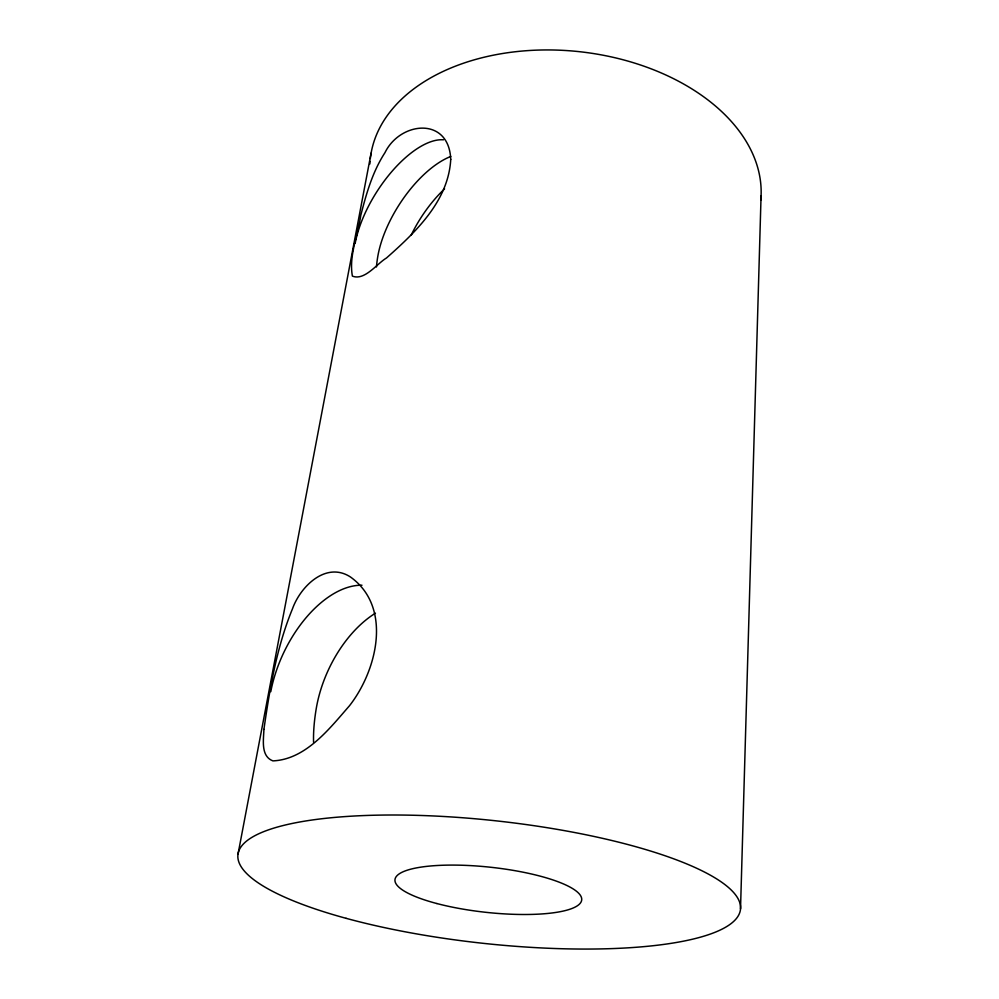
<?xml version="1.0" encoding="UTF-8"?>
<svg xmlns="http://www.w3.org/2000/svg" width="999" height="999" viewBox="0 0 999 999"><rect width="100%" height="100%" fill="white"/><g stroke="black" fill="none" stroke-linecap="round" stroke-linejoin="round"><path stroke-width="1.5" d="M740.521 908.865L761.063 196.029M238.037 854.033L371.091 153.159M369.88 163.973A196.328 129.096 6.2 0 1 370.055 161.264M370.317 158.554A196.328 129.096 6.2 0 1 578.771 51.611A196.328 129.096 6.2 0 1 760.776 200.112M450.811 156.456A81.231 37.525 -57.4 0 0 377.909 255.794A81.868 27.198 -64.8 0 0 376.486 266.933M355.182 243.207A82.055 36.751 -57.5 0 1 443.456 139.81M411.326 234.84A80.432 38.274 -57.2 0 1 444.58 188.848M375.462 613.174A96.129 57.243 -65.2 0 0 316.396 707.704A96.978 34.091 -72.7 0 0 313.574 742.469M270.766 691.72A98.077 55.956 -64.8 0 1 361.988 585.227M263.911 729.395C263.624 739.672 260.502 756.268 272.927 760.888C305.894 759.415 329.495 728.608 349.488 705.744C377.123 670.429 392.595 607.142 350.462 576.985C326.011 561.088 300.362 586.488 292.47 608.853C276.673 647.19 269.805 688.573 263.911 729.395M450.736 159.428C448.476 200.974 415.796 232.005 386.476 257.992C376.885 263.686 364.585 281.019 352.397 276.111C348.701 255.994 357.867 235.502 360.714 215.659C366.246 193.856 372.565 171.716 384.952 152.685C400.199 121.329 449.038 116.321 450.736 159.428M346.079 918.318A252.747 61.576 6.2 0 0 739.722 912.699A252.747 61.576 6.2 0 0 381.83 815.084A252.747 61.576 6.2 0 0 346.079 918.318M436.9 903.546A93.881 22.652 6.2 0 0 581.555 900.698A93.881 22.652 6.2 0 0 446.64 865.146A93.881 22.652 6.2 0 0 436.9 903.546"/></g></svg>
